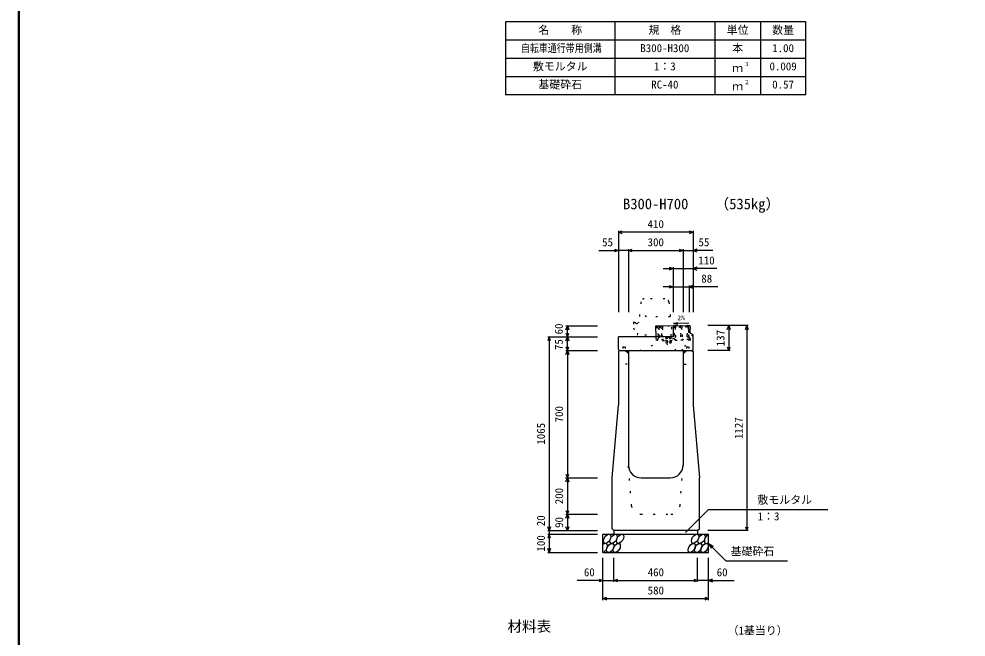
# Model space of a CAD drawing. Units: millimetres, scale not verified. Extents: x -12600 to 12600, y -5940 to 5940.
# Drawn here: x -3800 to 1405, y -633 to 2764 of the extents above; entities that cross this region are included whole.
import ezdxf
from ezdxf.enums import TextEntityAlignment as Align

# ---------------------------------------------------------------- set-up
doc = ezdxf.new("R2010")
doc.units = ezdxf.units.MM
doc.header["$LTSCALE"] = 40
doc.linetypes.add('DOTTED', pattern=[1.75, 0.25, -1.5])
for name, color, linetype, lineweight in [('0-0_DIM', 7, 'Continuous', 25), ('0-2_HATCH', 6, 'DOTTED', 25), ('0-3_HYO', 3, 'Continuous', 25), ('0-4_HYO2', 4, 'Continuous', 25), ('0-5_OUTLINE', 3, 'Continuous', 25), ('0-6_OUTLINE2', 4, 'DOTTED', 25), ('0-7_TXT', 7, 'Continuous', 25), ('0-8_WAKU', 3, 'Continuous', 25)]:
    doc.layers.add(name, color=color, linetype=linetype, lineweight=lineweight)
doc.styles.add('ＭＳ ゴシック', font='')
doc.styles.get('ＭＳ ゴシック').set_extended_font_data('MS Gothic')

msp = doc.modelspace()

# ---------------------------------------------------------------- linework, layer by layer
at = {"layer": '0-0_DIM'}
for p, q in [((-505, 1598.96), (-505, 1151.46)), ((-95, 1591.46), (-505, 1591.46)), ((-95, 1598.96), (-95, 1151.46)), ((-613.38, 1491.46), (-505, 1491.46)), ((-450, 1491.46), (-505, 1491.46)), ((-450, 1498.96), (-450, 1151.46)), ((-450, 1491.46), (-150, 1491.46)), ((-150, 1498.96), (-150, 1151.46)), ((-150, 1491.46), (-95, 1491.46)), ((13.38, 1491.46), (-95, 1491.46)), ((-260, 1391.46), (-205, 1391.46)), ((-205, 1398.96), (-205, 1151.46)), ((-205, 1391.46), (-95, 1391.46)), ((36.52, 1391.46), (-95, 1391.46)), ((-205, 1291.46), (-260, 1291.46)), ((-205, 1291.46), (-117, 1291.46)), ((-117, 1298.96), (-117, 1151.46)), ((41.78, 1291.46), (-117, 1291.46)), ((-793.5, 1076.46), (-621, 1076.46)), ((-786, 1016.46), (-786, 1076.46)), ((208.5, 1078.46), (-14, 1078.46)), ((101, 1078.46), (101, 941.46)), ((201, 1078.46), (201, -48.54)), ((-893.5, 1016.46), (-621, 1016.46)), ((-886, 1016.46), (-886, -48.54)), ((-786, 941.46), (-786, 1016.46)), ((-793.5, 941.46), (-621, 941.46)), ((108.5, 941.46), (-14, 941.46)), ((-796.75, 241.46), (-624.25, 241.46)), ((-793.5, 241.46), (-621, 241.46)), ((-136.23, -59.35), (-10, 66.89)), ((-10, 66.89), (644.81, 66.89)), ((-793.5, 41.46), (-621, 41.46)), ((-786, 41.46), (-786, -48.54)), ((-893.5, -48.54), (-621, -48.54)), ((-886, -48.54), (-886, -68.54)), ((208.5, -48.54), (-14, -48.54)), ((-893.5, -68.54), (-621, -68.54)), ((-886, -68.54), (-886, -168.54)), ((-10, -118.54), (85.76, -214.29)), ((-10, -118.54), (15.98, -133.54)), ((-10, -118.54), (5, -144.52)), ((-893.5, -168.54), (-621, -168.54)), ((-590, -429.9), (-590, -198.54)), ((-530, -329.9), (-530, -198.54)), ((-70, -329.9), (-70, -198.54)), ((-10, -429.9), (-10, -198.54)), ((85.76, -214.29), (423.31, -214.29)), ((-590, -322.4), (-731.79, -322.4)), ((-590, -322.4), (-530, -322.4)), ((-530, -322.4), (-70, -322.4)), ((-10, -322.4), (-70, -322.4)), ((-10, -322.4), (131.79, -322.4)), ((-590, -422.4), (-10, -422.4))]:
    msp.add_line(p, q, dxfattribs=at)
for points in [[(-483.86, 1583.77), (-505, 1591.46), (-483.86, 1599.16)], [(-116.14, 1599.16), (-95, 1591.46), (-116.14, 1583.77)], [(-526.14, 1499.16), (-505, 1491.46), (-526.14, 1483.77)], [(-428.86, 1483.77), (-450, 1491.46), (-428.86, 1499.16)], [(-171.14, 1499.16), (-150, 1491.46), (-171.14, 1483.77)], [(-73.86, 1499.16), (-95, 1491.46), (-73.86, 1483.77)], [(-226.14, 1399.16), (-205, 1391.46), (-226.14, 1383.77)], [(-73.86, 1399.16), (-95, 1391.46), (-73.86, 1383.77)], [(-226.14, 1299.16), (-205, 1291.46), (-226.14, 1283.77)], [(-95.86, 1299.16), (-117, 1291.46), (-95.86, 1283.77)], [(-793.7, 1055.32), (-786, 1076.46), (-778.3, 1055.32)], [(93.3, 1057.32), (101, 1078.46), (108.7, 1057.32)], [(193.3, 1057.32), (201, 1078.46), (208.7, 1057.32)], [(-878.3, 995.32), (-886, 1016.46), (-893.7, 995.32)], [(-793.7, 1037.61), (-786, 1016.46), (-778.3, 1037.61)], [(-793.7, 995.32), (-786, 1016.46), (-778.3, 995.32)], [(-793.7, 962.61), (-786, 941.46), (-778.3, 962.61)], [(-793.7, 920.32), (-786, 941.46), (-778.3, 920.32)], [(-786, 941.46), (-786, 241.46), (-786, 41.46)], [(93.3, 962.61), (101, 941.46), (108.7, 962.61)], [(-793.7, 262.61), (-786, 241.46), (-778.3, 262.61)], [(-793.7, 220.32), (-786, 241.46), (-778.3, 220.32)], [(-793.7, 62.61), (-786, 41.46), (-778.3, 62.61)], [(-793.7, 20.32), (-786, 41.46), (-778.3, 20.32)], [(-878.3, -27.39), (-886, -48.54), (-893.7, -27.39)], [(-778.3, -27.39), (-786, -48.54), (-793.7, -27.39)], [(193.3, -27.39), (201, -48.54), (208.7, -27.39)], [(-878.3, -89.68), (-886, -68.54), (-893.7, -89.68)], [(-878.3, -147.39), (-886, -168.54), (-893.7, -147.39)], [(-611.14, -314.71), (-590, -322.4), (-611.14, -330.1)], [(-508.86, -330.1), (-530, -322.4), (-508.86, -314.71)], [(-91.14, -314.71), (-70, -322.4), (-91.14, -330.1)], [(11.14, -314.71), (-10, -322.4), (11.14, -330.1)], [(-568.86, -430.1), (-590, -422.4), (-568.86, -414.71)], [(-31.14, -414.71), (-10, -422.4), (-31.14, -430.1)]]:
    msp.add_lwpolyline(points, dxfattribs=at)
at = {"layer": '0-2_HATCH'}
for p, q in [((-290.76, 994.82), (-292.28, 1074.8)), ((-121.31, 1077.56), (-288.28, 1074.38)), ((-269.61, 1074.73), (-281.23, 1072.04)), ((-269.5, 1068.73), (-281.16, 1068.51)), ((-262.61, 1074.87), (-261.19, 999.88)), ((-111.32, 1078.25), (-205, 1076.46)), ((-198.96, 1076.08), (-197.53, 1001.09)), ((-163.63, 1076.75), (-191.85, 1070.21)), ((-163.52, 1070.75), (-191.85, 1070.21)), ((-128.31, 1077.42), (-156.52, 1070.89)), ((-128.19, 1071.43), (-156.52, 1070.89)), ((-114.46, 1007.17), (-115.82, 1078.16)), ((-111, 1061.56), (-111.32, 1078.25)), ((-118.88, 1002.59), (-290.85, 999.31)), ((-112.79, 998.2), (-290.76, 994.82)), ((-286.85, 999.39), (-287.32, 1024.39)), ((-287.13, 1014.39), (-261.47, 1014.88)), ((-197.62, 1005.59), (-261.27, 1004.38)), ((-245.54, 995.68), (-212.54, 996.31)), ((-242.63, 981.73), (-242.86, 994.23)), ((-240, 1014.14), (-242.46, 1012.22)), ((-242.3, 1004.72), (-242.46, 1012.22)), ((-216.06, 1005.26), (-242.3, 1004.72)), ((-242.06, 1012.57), (-240, 1014.14)), ((-218.75, 1014.58), (-240, 1014.14)), ((-236.06, 1004.85), (-236.21, 1012.35)), ((-235.94, 994.36), (-235.7, 981.86)), ((-222.31, 1005.13), (-222.46, 1012.63)), ((-222.08, 994.62), (-221.85, 982.13)), ((-216.63, 1013.09), (-218.75, 1014.58)), ((-216.06, 1005.26), (-216.21, 1012.76)), ((-215.16, 994.76), (-214.92, 982.26)), ((-212.54, 996.31), (-212.51, 994.81)), ((-197.82, 1016.09), (-120.16, 1017.57)), ((-160.87, 1001.79), (-160.78, 997.29)), ((-120.35, 1027.57), (-119.88, 1002.57)), ((-109.85, 1001.26), (-110.53, 1036.63)), ((-214.92, 982.26), (-242.63, 981.73))]:
    msp.add_line(p, q, dxfattribs=at)
at = {"layer": '0-2_HATCH', "linetype": 'Continuous'}
msp.add_line((-110.53, 1036.63), (-111, 1061.56), dxfattribs=at)
msp.add_lwpolyline([(-205, 1076.46), (-301.28, 1074.63), (-300.18, 1016.46)], dxfattribs=at)
at = {"layer": '0-2_HATCH'}
for points in [[(-287.32, 1024.39), (-285.82, 1024.41), (-286.59, 1064.41), (-288.09, 1064.38), (-288.28, 1074.38)], [(-282.78, 1074.48), (-283.29, 1075.17), (-286.29, 1075.12), (-286.78, 1074.41)], [(-281.28, 1074.51), (-281.09, 1064.51), (-282.59, 1064.48), (-281.82, 1024.49), (-280.33, 1024.52), (-280.13, 1014.52)], [(-268.47, 1014.74), (-268.66, 1024.74), (-267.16, 1024.77), (-267.92, 1064.76), (-269.42, 1064.73), (-269.61, 1074.73)], [(-264.11, 1074.84), (-264.63, 1075.53), (-267.63, 1075.47), (-268.11, 1074.76)], [(-262.42, 1064.87), (-263.92, 1064.84), (-263.16, 1024.85), (-261.66, 1024.87)], [(-228.79, 1075.51), (-229.3, 1076.2), (-232.3, 1076.14), (-232.79, 1075.43)], [(-198.01, 1026.09), (-196.51, 1026.12), (-197.27, 1066.11), (-198.77, 1066.08)], [(-193.46, 1076.18), (-193.97, 1076.87), (-196.97, 1076.82), (-197.46, 1076.11)], [(-191.96, 1076.21), (-191.77, 1066.21), (-193.27, 1066.18), (-192.51, 1026.19), (-191.01, 1026.22), (-190.82, 1016.22)], [(-162.49, 1016.76), (-162.68, 1026.76), (-161.18, 1026.79), (-161.94, 1066.78), (-163.44, 1066.75), (-163.63, 1076.75)], [(-158.13, 1076.86), (-158.65, 1077.55), (-161.65, 1077.49), (-162.13, 1076.78)], [(-156.63, 1076.88), (-156.44, 1066.89), (-157.94, 1066.86), (-157.18, 1026.86), (-155.68, 1026.89), (-155.49, 1016.9)], [(-127.16, 1017.43), (-127.35, 1027.43), (-125.85, 1027.46), (-126.61, 1067.45), (-128.11, 1067.43), (-128.31, 1077.42)], [(-122.81, 1077.53), (-123.32, 1078.22), (-126.32, 1078.16), (-126.81, 1077.45)], [(-121.31, 1077.56), (-121.12, 1067.56), (-122.62, 1067.53), (-121.85, 1027.54), (-120.35, 1027.57)], [(-300.18, 1016.46), (-299.85, 999.64), (-290.86, 999.81)], [(-212.51, 994.81), (-245.51, 994.18), (-245.54, 995.68)]]:
    msp.add_lwpolyline(points, dxfattribs=at)
for centre, radius, start, end in [((-239.27, 1009), 4.53, 47.57461, 134.78335), ((-228.96, 994.21), 19.53, 70.56972, 111.78823), ((-219.27, 1009.41), 4.53, 47.57461, 134.78335), ((-118.96, 1007.09), 4.5, 271.09113, 1.09113), ((-112.85, 1001.2), 3, 271.09113, 1.09113), ((-228.77, 981.99), 11, 181.09113, 1.09113)]:
    msp.add_arc(centre, radius, start, end, dxfattribs=at)
at = {"layer": '0-2_HATCH', "linetype": 'Continuous'}
for centre in [(-567.11, -93.54), (-531.63, -93.54), (-496.16, -93.54), (-83.95, -93.54), (-48.48, -93.54), (-550.23, -143.54), (-514.75, -143.54), (-102.55, -143.54), (-67.07, -143.54), (-31.59, -143.54)]:
    msp.add_ellipse(centre, major_axis=(14.54, 23.54), ratio=0.5792, dxfattribs=at)
for centre, start_param, end_param in [((-13, -93.54), 0.6666252, 4.1103269), ((-585.7, -143.54), 3.7419964, 7.318141)]:
    msp.add_ellipse(centre, major_axis=(14.54, 23.54), ratio=0.5792, start_param=start_param, end_param=end_param, dxfattribs=at)
at = {"layer": '0-3_HYO'}
for p, q in [((-525, 2748.36), (-525, 2348.36)), ((25, 2748.36), (25, 2348.36)), ((275, 2748.36), (275, 2348.36)), ((-1125, 2648.36), (525, 2648.36))]:
    msp.add_line(p, q, dxfattribs=at)
msp.add_lwpolyline([(-1125, 2348.36), (525, 2348.36), (525, 2748.36), (-1125, 2748.36)], close=True, dxfattribs=at)
at = {"layer": '0-4_HYO2'}
for p, q in [((-1125, 2548.36), (525, 2548.36)), ((-1125, 2448.36), (525, 2448.36))]:
    msp.add_line(p, q, dxfattribs=at)
at = {"layer": '0-5_OUTLINE', "linetype": 'DOTTED'}
for p, q in [((-381.81, 1208.41), (-393, 1096.46)), ((-249.54, 1226.41), (-363.34, 1226.41)), ((-228.2, 1208.45), (-210, 1026.46)), ((-423, 1096.46), (-423, 1066.46)), ((-423, 1096.46), (-415, 1096.46)), ((-415, 1096.46), (-405, 1086.46)), ((-423, 1066.46), (-400, 1026.46)), ((-210, 1026.46), (-400, 1026.46))]:
    msp.add_line(p, q, dxfattribs=at)
at = {"layer": '0-5_OUTLINE'}
for p, q in [((-205, 1076.46), (-117, 1078.14)), ((-205, 1076.46), (-205, 1016.46)), ((-120, 1051.56), (-111, 1061.56)), ((-120, 1051.56), (-120, 1041.56)), ((-95, 1028.56), (-120, 1041.56)), ((-117, 1078.14), (-111, 1072.25)), ((-111, 1072.25), (-111, 1061.56)), ((-505, 947.46), (-505, 1016.46)), ((-205, 1016.46), (-505, 1016.46)), ((-95, 947.46), (-95, 1028.56)), ((-505, 947.46), (-499, 941.46)), ((-505, 935.46), (-499, 941.46)), ((-499, 941.46), (-101, 941.46)), ((-450, 941.46), (-450, 311.46)), ((-150, 941.46), (-150, 311.46)), ((-101, 941.46), (-95, 947.46)), ((-101, 941.46), (-95, 935.46)), ((-505, 935.46), (-505, 641.46)), ((-95, 935.46), (-95, 641.46)), ((-540, 241.46), (-505, 641.46)), ((-95, 641.46), (-60, 241.46)), ((-540, -38.54), (-540, 241.46)), ((-380, 241.46), (-220, 241.46)), ((-60, -38.54), (-60, 241.46)), ((-540, -38.54), (-530, -48.54)), ((-70, -48.54), (-530, -48.54)), ((-530, -48.54), (-530, -68.54)), ((-70, -48.54), (-60, -38.54)), ((-70, -48.54), (-70, -68.54)), ((-590, -68.54), (-10, -68.54)), ((-590, -168.54), (-590, -68.54)), ((-10, -168.54), (-10, -68.54)), ((-590, -168.54), (-10, -168.54))]:
    msp.add_line(p, q, dxfattribs=at)
at = {"layer": '0-5_OUTLINE', "linetype": 'DOTTED'}
msp.add_lwpolyline([(-405, 1086.46), (-395, 1096.46), (-393, 1096.46)], dxfattribs=at)
for centre, start, end in [((-361.9, 1206.46), 94.13229, 174.40835), ((-248.1, 1206.46), 4.08463, 93.6009)]:
    msp.add_arc(centre, 20, start, end, dxfattribs=at)
at = {"layer": '0-5_OUTLINE'}
for centre, start, end in [((-380, 311.46), 180, 270), ((-220, 311.46), 270, 0)]:
    msp.add_arc(centre, 70, start, end, dxfattribs=at)
at = {"layer": '0-6_OUTLINE2'}
for p, q in [((-400, 1026.46), (-393, 1096.46)), ((-196.21, 941.62), (-120, 1041.56)), ((-390.12, 941.46), (-258.77, 995.42)), ((-157.2, 941.46), (-109.88, 1002.76)), ((-98.67, 1030.47), (-155.81, 941.62)), ((-481, 961.96), (-469, 961.96)), ((-481, 961.96), (-481, 936.96)), ((-469, 961.96), (-469, 936.96)), ((-131, 961.96), (-119, 961.96)), ((-131, 961.96), (-131, 936.96)), ((-119, 961.96), (-119, 936.96)), ((-457, 936.96), (-503.5, 936.96)), ((-143, 936.96), (-96.5, 936.96)), ((-433.43, 87.77), (-450, 311.46)), ((-166.57, 87.77), (-150, 311.46)), ((-383.57, 41.46), (-216.43, 41.46))]:
    msp.add_line(p, q, dxfattribs=at)
for points in [[(-220, 1126.46), (-350, 1126.46), (-387, 1156.46)], [(-457, 936.96), (-457, 866.46), (-505, 866.46)], [(-143, 936.96), (-143, 866.46), (-95, 866.46)]]:
    msp.add_lwpolyline(points, dxfattribs=at)
for centre, start, end in [((-383.57, 91.46), 184.23639, 270), ((-216.43, 91.46), 270, 355.76361)]:
    msp.add_arc(centre, 50, start, end, dxfattribs=at)
at = {"layer": '0-7_TXT'}
msp.add_line((-203.28, 1090.4), (-179.56, 1086.72), dxfattribs=at)
msp.add_lwpolyline([(-118.72, 1092.14), (-203.28, 1090.4), (-179.73, 1095.05)], dxfattribs=at)
at = {"layer": '0-8_WAKU', "lineweight": 50}
msp.add_lwpolyline([(-3800, -5540), (12200, -5540), (12200, 5540), (-3800, 5540)], close=True, dxfattribs=at)

# ---------------------------------------------------------------- texts
at = {"layer": '0-0_DIM', "style": 'ＭＳ ゴシック'}
for s, p in [('410', (-345, 1601.46)), ('55', (-594.84, 1501.46)), ('300', (-345, 1501.46)), ('55', (-65.16, 1501.46)), ('110', (-65.98, 1401.46)), ('88', (-49.81, 1301.46)), ('敷モルタル', (258.94, 85.62)), ('1：3', (259.94, -5.07)), ('基礎砕石', (111.32, -197.12)), ('60', (-695, -312.4)), ('460', (-344.47, -312.4)), ('60', (35, -312.4)), ('580', (-344.47, -412.4))]:
    msp.add_text(s, height=43.99, dxfattribs=at).set_placement(p, align=Align.BOTTOM_LEFT)
for s, p in [('60', (-797.84, 1030.08)), ('137', (91, 964.96)), ('75', (-797.84, 944.32)), ('700', (-796, 546.46)), ('1065', (-896, 423.96)), ('1127', (191, 454.96)), ('200', (-796, 96.46)), ('20', (-896, -24.22)), ('90', (-796, -33.54)), ('100', (-896, -163.54))]:
    msp.add_text(s, height=43.99, rotation=90, dxfattribs=at).set_placement(p, align=Align.BOTTOM_LEFT)
at = {"layer": '0-7_TXT', "style": 'ＭＳ ゴシック'}
for s, height, p in [('名\u3000\u3000称', 43.99, (-945, 2668.36)), ('規\u3000格', 43.99, (-340, 2668.36)), ('単位', 43.99, (90, 2668.36)), ('数量', 43.99, (340, 2668.36)), ('B300-H300', 43.99, (-385, 2568.36)), ('本', 43.99, (120, 2568.36)), ('1.00', 43.99, (340, 2568.36)), ('敷モルタル', 43.99, (-975, 2468.36)), ('1：3', 43.99, (-310, 2468.36)), ('ｍ', 43.99, (120, 2458.36)), ('３', 21.99, (185.54, 2498.73)), ('0.009', 43.99, (325, 2468.36)), ('基礎砕石', 43.99, (-945, 2368.36)), ('RC-40', 43.99, (-325, 2368.36)), ('ｍ', 43.99, (120, 2358.36)), ('２', 21.99, (185.54, 2398.73)), ('0.57', 43.99, (340, 2368.36)), ('B300-H700', 58.65, (-480, 1700.44)), ('（535kg）', 58.65, (23.7, 1700.44)), ('2%', 26.39, (-181.82, 1100.21)), ('材料表', 58.65, (-1115, -621.64)), ('（1基当り）', 43.99, (95, -632.64))]:
    msp.add_text(s, height=height, dxfattribs=at).set_placement(p, align=Align.BOTTOM_LEFT)
at = {"layer": '0-7_TXT', "style": 'ＭＳ ゴシック', "width": 0.8}
msp.add_text('自転車通行帯用側溝', height=43.99, dxfattribs=at).set_placement((-1041, 2568.36), align=Align.BOTTOM_LEFT)

doc.saveas('drawing.dxf')
